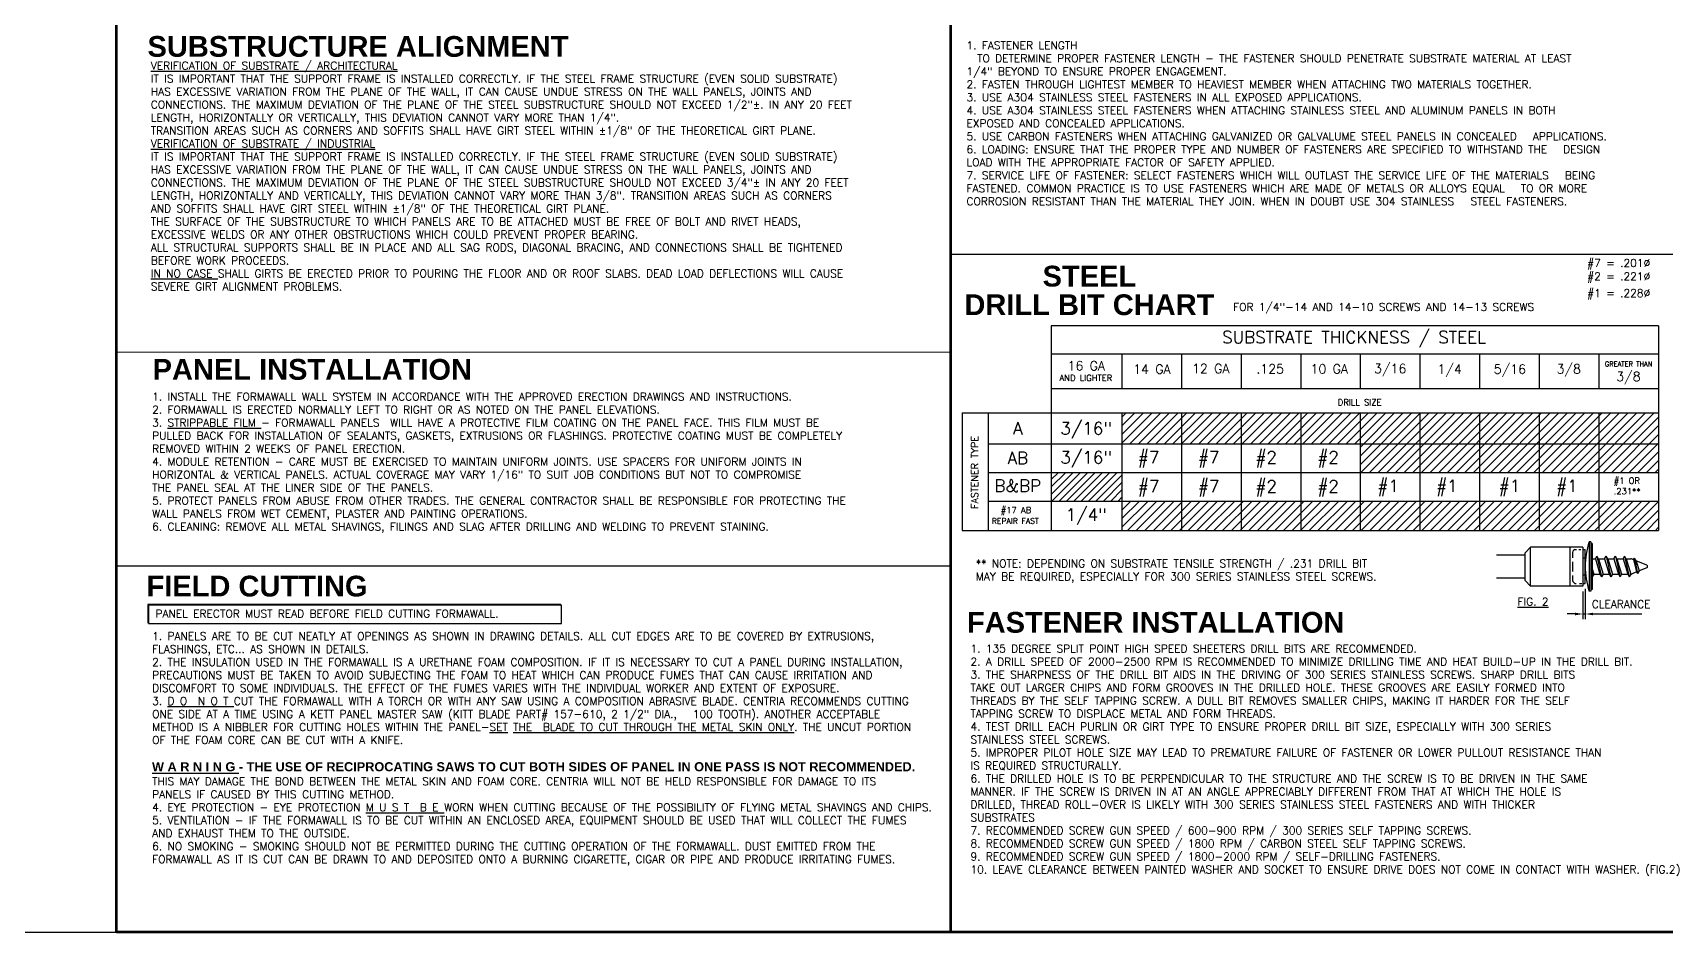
# Model space of a CAD drawing. Header units: inches. Extents: x 0 to 10293, y 0 to 4182.
# Drawn here: x 144 to 222.5, y -0.1 to 43.3 of the extents above; entities that cross this region are included whole.
import ezdxf
from ezdxf.enums import TextEntityAlignment as Align

# ---------------------------------------------------------------- set-up
doc = ezdxf.new("R2010")
doc.units = ezdxf.units.IN
doc.header["$LTSCALE"] = 48
doc.header["$MEASUREMENT"] = 0
doc.linetypes.add('HIDDEN2', pattern=[0.1875, 0.125, -0.0625])
doc.styles.add('LEROY', font='simplex.shx', dxfattribs={"height": 0.375})
doc.styles.add('SIMPLEX', font='SIMPLEX.SHX')
doc.styles.add('TITLE', font='sasb____.pfb', dxfattribs={"height": 2})

# ---------------------------------------------------------------- blocks, each defined once
blk = doc.blocks.new('*X15')
at = {"color": 0}
for p, q in [((156.19, 5.58), (157.78, 7.17)), ((156.19, 6.11), (157.25, 7.17)), ((156.19, 6.64), (156.72, 7.17)), ((156.19, 7.17), (156.19, 7.17)), ((156.51, 5.37), (158.31, 7.17)), ((157.04, 5.37), (158.84, 7.17)), ((157.57, 5.37), (159.37, 7.17)), ((158.1, 5.37), (159.9, 7.17)), ((158.63, 5.37), (160.43, 7.17)), ((159.16, 5.37), (160.96, 7.17)), ((159.69, 5.37), (161.49, 7.17)), ((160.22, 5.37), (162.02, 7.17)), ((160.75, 5.37), (162.55, 7.17)), ((161.28, 5.37), (163.08, 7.17)), ((161.81, 5.37), (163.61, 7.17)), ((162.34, 5.37), (164.15, 7.17)), ((162.88, 5.37), (164.68, 7.17)), ((163.41, 5.37), (165.21, 7.17)), ((163.94, 5.37), (165.74, 7.17)), ((164.47, 5.37), (166.27, 7.17)), ((165, 5.37), (166.8, 7.17)), ((165.53, 5.37), (167.33, 7.17)), ((166.06, 5.37), (167.86, 7.17)), ((166.59, 5.37), (168.39, 7.17)), ((167.12, 5.37), (168.92, 7.17)), ((167.65, 5.37), (169.45, 7.17)), ((168.18, 5.37), (169.98, 7.17)), ((168.71, 5.37), (170.51, 7.17)), ((169.24, 5.37), (171.04, 7.17)), ((169.77, 5.37), (171.57, 7.17)), ((170.3, 5.37), (172.1, 7.17)), ((170.83, 5.37), (172.63, 7.17)), ((171.36, 5.37), (173.16, 7.17)), ((171.89, 5.37), (173.69, 7.17)), ((172.42, 5.37), (174.22, 7.17)), ((172.95, 5.37), (174.75, 7.17)), ((173.48, 5.37), (175.28, 7.17)), ((174.01, 5.37), (175.81, 7.17)), ((174.54, 5.37), (176.34, 7.17)), ((175.07, 5.37), (176.87, 7.17)), ((175.6, 5.37), (177.4, 7.17)), ((176.13, 5.37), (177.93, 7.17)), ((176.66, 5.37), (178.46, 7.17)), ((177.19, 5.37), (178.99, 7.17)), ((177.72, 5.37), (179.52, 7.17)), ((178.25, 5.37), (180.05, 7.17)), ((178.79, 5.37), (180.59, 7.17)), ((179.32, 5.37), (181.12, 7.17)), ((179.85, 5.37), (181.65, 7.17)), ((180.38, 5.37), (182.18, 7.17)), ((180.91, 5.37), (182.71, 7.17)), ((181.44, 5.37), (183.24, 7.17)), ((181.97, 5.37), (183.77, 7.17)), ((182.5, 5.37), (184.3, 7.17)), ((183.03, 5.37), (184.83, 7.17)), ((183.56, 5.37), (185.36, 7.17)), ((184.09, 5.37), (185.89, 7.17)), ((184.62, 5.37), (186.42, 7.17)), ((185.15, 5.37), (186.95, 7.17)), ((185.68, 5.37), (187.48, 7.17)), ((186.21, 5.37), (188.01, 7.17)), ((186.74, 5.37), (188.54, 7.17)), ((187.27, 5.37), (189.05, 7.15)), ((187.8, 5.37), (189.05, 6.62)), ((188.33, 5.37), (189.05, 6.09)), ((188.86, 5.37), (189.05, 5.56))]:
    blk.add_line(p, q, dxfattribs=at)
blk = doc.blocks.new('*X14')
at = {"color": 0}
for p, q in [((156.19, 12.47), (158.04, 14.32)), ((156.19, 13), (157.51, 14.32)), ((156.19, 13.53), (156.98, 14.32)), ((156.19, 14.06), (156.45, 14.32)), ((156.67, 12.42), (158.57, 14.32)), ((157.2, 12.42), (159.1, 14.32)), ((157.73, 12.42), (159.63, 14.32)), ((158.26, 12.42), (160.16, 14.32)), ((158.79, 12.42), (160.69, 14.32)), ((159.32, 12.42), (161.22, 14.32)), ((159.85, 12.42), (161.75, 14.32)), ((160.38, 12.42), (162.28, 14.32)), ((160.91, 12.42), (162.81, 14.32)), ((161.44, 12.42), (163.34, 14.32)), ((161.97, 12.42), (163.87, 14.32)), ((162.5, 12.42), (164.4, 14.32)), ((163.03, 12.42), (164.93, 14.32)), ((163.56, 12.42), (165.46, 14.32)), ((164.09, 12.42), (165.99, 14.32)), ((164.62, 12.42), (166.52, 14.32)), ((165.15, 12.42), (167.05, 14.32)), ((165.68, 12.42), (167.58, 14.32)), ((166.21, 12.42), (168.11, 14.32)), ((166.74, 12.42), (168.64, 14.32)), ((167.27, 12.42), (169.17, 14.32)), ((167.8, 12.42), (169.7, 14.32)), ((168.33, 12.42), (170.23, 14.32)), ((168.86, 12.42), (170.76, 14.32)), ((169.4, 12.42), (171.29, 14.32)), ((169.93, 12.42), (171.83, 14.32)), ((170.46, 12.42), (172.36, 14.32)), ((170.8, 11.17), (173.95, 14.32)), ((170.8, 11.7), (173.42, 14.32)), ((170.8, 12.23), (172.89, 14.32)), ((170.83, 10.67), (174.48, 14.32)), ((171.36, 10.67), (175.01, 14.32)), ((171.89, 10.67), (175.54, 14.32)), ((172.42, 10.67), (176.07, 14.32)), ((172.95, 10.67), (176.6, 14.32)), ((173.48, 10.67), (177.13, 14.32)), ((174.01, 10.67), (177.66, 14.32)), ((174.54, 10.67), (178.19, 14.32)), ((175.07, 10.67), (178.72, 14.32)), ((175.6, 10.67), (179.25, 14.32)), ((176.13, 10.67), (179.78, 14.32)), ((176.66, 10.67), (180.31, 14.32)), ((177.19, 10.67), (180.84, 14.32)), ((177.72, 10.67), (181.37, 14.32)), ((178.25, 10.67), (181.9, 14.32)), ((178.78, 10.67), (182.43, 14.32)), ((179.31, 10.67), (182.96, 14.32)), ((179.84, 10.67), (183.49, 14.32)), ((180.37, 10.67), (184.02, 14.32)), ((180.9, 10.67), (184.55, 14.32)), ((181.43, 10.67), (185.08, 14.32)), ((181.96, 10.67), (185.61, 14.32)), ((182.49, 10.67), (186.14, 14.32)), ((183.02, 10.67), (186.67, 14.32)), ((183.55, 10.67), (187.2, 14.32)), ((184.09, 10.67), (187.74, 14.32)), ((184.62, 10.67), (188.27, 14.32)), ((185.15, 10.67), (188.8, 14.32)), ((185.68, 10.67), (189.05, 14.05)), ((186.21, 10.67), (189.05, 13.52)), ((186.74, 10.67), (189.05, 12.98)), ((187.27, 10.67), (189.05, 12.45)), ((187.8, 10.67), (189.05, 11.92)), ((188.33, 10.67), (189.05, 11.39)), ((188.86, 10.67), (189.05, 10.86))]:
    blk.add_line(p, q, dxfattribs=at)

msp = doc.modelspace()

# ---------------------------------------------------------------- hatches: boundary and pattern name
h = msp.add_hatch()
h.set_pattern_fill('ANSI31', color=256, scale=2, style=0)
h.set_pattern_definition([(45, (144, -11.30898), (-0.1767767, 0.1767767), [])])
h.paths.add_polyline_path([(196.37523, 20.72902), (196.37523, 22.10327), (192.98136, 22.10327), (192.98136, 20.72902)])

# ---------------------------------------------------------------- linework, layer by layer
at = {"linetype": 'Continuous'}
for p, q in [((222.18386, 29.16814), (192.98136, 29.16814)), ((192.98136, 29.16814), (192.98136, 19.3153)), ((222.18386, 29.16814), (222.18386, 19.3153)), ((222.18386, 27.79389), (192.98136, 27.79389)), ((196.37523, 27.79389), (196.37523, 26.14744)), ((199.24286, 27.79389), (199.24286, 26.14744)), ((202.11048, 27.79389), (202.11048, 26.14744)), ((204.97811, 27.79389), (204.97811, 26.14744)), ((207.84573, 27.79389), (207.84573, 26.14744)), ((210.71336, 27.79389), (210.71336, 26.14744)), ((213.58098, 27.79389), (213.58098, 26.14744)), ((216.44861, 27.79389), (216.44861, 26.14744)), ((219.31623, 27.79389), (219.31623, 26.14744)), ((192.98136, 26.14744), (222.18386, 26.14744)), ((188.69524, 24.9695), (222.18386, 24.9695)), ((188.69524, 24.9695), (188.69524, 19.3153)), ((189.94156, 24.9695), (189.94156, 19.3153)), ((196.37523, 24.9695), (196.37523, 19.3153)), ((199.24286, 24.9695), (199.24286, 19.3153)), ((202.11048, 24.9695), (202.11048, 19.3153)), ((204.97811, 24.9695), (204.97811, 19.3153)), ((207.84573, 24.9695), (207.84573, 19.3153)), ((210.71336, 24.9695), (210.71336, 19.3153)), ((213.58098, 24.9695), (213.58098, 19.3153)), ((216.44861, 24.9695), (216.44861, 19.3153)), ((219.31623, 24.9695), (219.31623, 19.3153)), ((189.94156, 23.47752), (222.18386, 23.47752)), ((189.94156, 22.10327), (222.18386, 22.10327)), ((189.94156, 20.72902), (222.18386, 20.72902)), ((188.69524, 19.3153), (222.18386, 19.3153)), ((215.77752, 16.9042), (215.77752, 18.2471)), ((216.02752, 16.63384), (216.02752, 18.51746)), ((218.55371, 18.51746), (216.02752, 18.51746)), ((218.55371, 18.51746), (218.55371, 16.63384)), ((218.66481, 16.76829), (218.66481, 18.40429)), ((218.85706, 18.76741), (218.85706, 16.40491)), ((218.93881, 18.76741), (218.85706, 18.76741)), ((218.93881, 18.76741), (218.93881, 16.40491)), ((219.00356, 18.69091), (218.93881, 18.69091)), ((219.00356, 18.69091), (219.00356, 16.48166)), ((219.15231, 17.95616), (219.22756, 18.08616)), ((219.30256, 17.95616), (219.22756, 18.08616)), ((219.22756, 18.08616), (219.44981, 17.08616)), ((219.59681, 17.95616), (219.67181, 18.08616)), ((219.74706, 17.95616), (219.67181, 18.08616)), ((219.67181, 18.08616), (219.89406, 17.08616)), ((220.04131, 17.95616), (220.11631, 18.08616)), ((220.19131, 17.95616), (220.11631, 18.08616)), ((220.11631, 18.08616), (220.33856, 17.08616)), ((220.48581, 17.95616), (220.56081, 18.08616)), ((220.63581, 17.95616), (220.56081, 18.08616)), ((220.56081, 18.08616), (220.78306, 17.08616)), ((219.00356, 17.95616), (219.15231, 17.95616)), ((219.00356, 17.47166), (219.08031, 17.21616)), ((219.15231, 17.95616), (219.37456, 17.21616)), ((219.30256, 17.95616), (219.59681, 17.95616)), ((219.30256, 17.95616), (219.52481, 17.21616)), ((219.59681, 17.95616), (219.81906, 17.21616)), ((219.74706, 17.95616), (220.04131, 17.95616)), ((219.74706, 17.95616), (219.96931, 17.21616)), ((220.04131, 17.95616), (220.26356, 17.21616)), ((220.19131, 17.95616), (220.48581, 17.95616)), ((220.19131, 17.95616), (220.41356, 17.21616)), ((220.48581, 17.95616), (220.70806, 17.21616)), ((220.63581, 17.95616), (220.86206, 17.95616)), ((220.63581, 17.95616), (220.85806, 17.21616)), ((220.98831, 17.90916), (220.88631, 17.95141)), ((221.13406, 17.32366), (220.88631, 17.22116)), ((220.98831, 17.90916), (221.03456, 17.98891)), ((220.98831, 17.90916), (221.13406, 17.32366)), ((221.10956, 17.85891), (221.03456, 17.98891)), ((221.03456, 17.98891), (221.18006, 17.24391)), ((221.62506, 17.64541), (221.10956, 17.85891)), ((221.10956, 17.85891), (221.25531, 17.37391)), ((221.13406, 17.32366), (221.18006, 17.24391)), ((221.25531, 17.37391), (221.18006, 17.24391)), ((221.62506, 17.52716), (221.25531, 17.37391)), ((218.55371, 16.63384), (216.02752, 16.63384)), ((218.66481, 16.51021), (218.66481, 15.05348)), ((219.00356, 17.09366), (219.00531, 17.08616)), ((219.00356, 17.08916), (219.00531, 17.08616)), ((219.08031, 17.21616), (219.00531, 17.08616)), ((219.08031, 17.21616), (219.37456, 17.21616)), ((219.37456, 17.21616), (219.44981, 17.08616)), ((219.52481, 17.21616), (219.44981, 17.08616)), ((219.52481, 17.21616), (219.81906, 17.21616)), ((219.81906, 17.21616), (219.89406, 17.08616)), ((219.96931, 17.21616), (219.89406, 17.08616)), ((219.96931, 17.21616), (220.26356, 17.21616)), ((220.26356, 17.21616), (220.33856, 17.08616)), ((220.41356, 17.21616), (220.33856, 17.08616)), ((220.41356, 17.21616), (220.70806, 17.21616)), ((220.70806, 17.21616), (220.78306, 17.08616)), ((220.85806, 17.21616), (220.78306, 17.08616)), ((220.85806, 17.21616), (220.86206, 17.21616)), ((218.55371, 16.38384), (218.55371, 15.05348)), ((218.93881, 16.40491), (218.85706, 16.40491)), ((219.00356, 16.48166), (218.93881, 16.48166)), ((218.17851, 15.29873), (217.80331, 15.29873)), ((218.55371, 15.29873), (218.66481, 15.29873)), ((219.04001, 15.29873), (221.3795, 15.29873))]:
    msp.add_line(p, q, dxfattribs=at)
for p, q in [((215.77752, 18.1313), (214.39634, 18.1313)), ((216.02752, 18.51746), (215.77752, 18.2471)), ((218.04481, 18.19979), (218.04481, 17.99682)), ((218.15775, 18.40429), (218.24399, 18.40429)), ((218.35531, 18.40429), (218.44575, 18.40429)), ((218.55371, 18.40429), (218.66481, 18.40429)), ((218.04481, 17.80908), (218.04481, 17.35014)), ((218.55371, 17.99529), (218.66481, 17.99529)), ((215.77752, 17.01999), (214.39634, 17.01999)), ((216.02752, 16.63384), (215.77752, 16.9042)), ((218.04481, 17.15197), (218.04481, 16.97279)), ((218.15775, 16.76829), (218.23356, 16.76829)), ((218.39357, 16.76829), (218.50836, 16.76829)), ((218.55371, 17.17729), (218.66481, 17.17729)), ((218.55371, 16.76829), (218.66481, 16.76829))]:
    msp.add_line(p, q)
at = {"linetype": 'HIDDEN2'}
msp.add_line((217.92812, 18.51746), (217.92812, 16.63384), dxfattribs=at)
for points, const_width in [([(148, 0), (148, 83.752), (284, 83.752), (284, 0)], 0.128), ([(188.1414, 83.752), (188.1414, 0)], 0.125), ([(188.1414, 32.60685), (222.91496, 32.60685)], 0.0625), ([(188.1414, 27.89534), (148, 27.89534)], 0.0625), ([(188.1414, 17.60344), (148, 17.60344)], 0.0625), ([(284, 0), (148, 0)], 0.128)]:
    msp.add_lwpolyline(points, dxfattribs=dict(const_width=const_width))
msp.add_lwpolyline([(169.39055, 15.72108), (169.39055, 15.75487), (149.52389, 15.75487), (149.52389, 14.86914), (149.55287, 14.86914)])
msp.add_lwpolyline([(149.55287, 14.83536), (169.41953, 14.83536), (169.41953, 15.72108), (149.55287, 15.72108)], close=True)
for centre, radius, start, end in [((218.28643, 18.19979), 0.24162, 122.1802017, 180), ((222.38994, 17.58616), 3.72513, 161.5121699, 198.4878301), ((218.28643, 16.97279), 0.24162, 180, 237.8197983)]:
    msp.add_arc(centre, radius, start, end)
at = {"linetype": 'Continuous'}
for centre, start, end in [((220.86194, 17.89223), 67.5, 90), ((221.60069, 17.58623), 292.5, 67.5), ((220.86194, 17.28023), 270, 292.5)]:
    msp.add_arc(centre, 0.064, start, end, dxfattribs=at)
for points in [[(218.17851, 15.36126), (218.17851, 15.2362), (218.55371, 15.29873)], [(219.04001, 15.36126), (219.04001, 15.2362), (218.66481, 15.29873)]]:
    msp.add_solid(points, dxfattribs=at)
at = {"layer": 'Defpoints'}
msp.add_line((0, 0), (10200, 0), dxfattribs=at)

# ---------------------------------------------------------------- block references
at = {"xscale": 0.7852877686623287, "yscale": 0.785287768662311, "zscale": 0.7852877686623118}
for name, p in [('*X14', (73.72171, 13.72633)), ('*X15', (73.72171, 15.0869))]:
    msp.add_blockref(name, p, dxfattribs=at)

# ---------------------------------------------------------------- texts
for s, height, style, p in [('SUBSTRUCTURE ALIGNMENT', 1, 'TITLE', (159.62928, 42.10316)), ('STEEL', 1, 'TITLE', (194.81262, 31.05196)), ('DRILL BIT CHART', 1, 'TITLE', (194.81262, 29.67656)), ('SUBSTRATE THICKNESS / STEEL', 0.5889658, 'SIMPLEX', (207.54411, 28.32088)), ('PANEL INSTALLATION', 1, 'TITLE', (157.43135, 26.56708)), ('AND LIGHTER', 0.2944829, 'SIMPLEX', (194.64306, 26.50952)), ('16 GA', 0.441724, 'SIMPLEX', (194.66276, 27.01903)), ('14 GA', 0.441724, 'SIMPLEX', (197.82067, 26.85648)), ('12 GA', 0.441724, 'SIMPLEX', (200.65038, 26.88476)), ('.125', 0.441724, 'SIMPLEX', (203.5084, 26.87062)), ('10 GA', 0.441724, 'SIMPLEX', (206.35226, 26.87062)), ('3/16', 0.441724, 'SIMPLEX', (209.28104, 26.88476)), ('1/4', 0.441724, 'SIMPLEX', (212.13905, 26.85648)), ('5/16', 0.441724, 'SIMPLEX', (215.03952, 26.85648)), ('3/8', 0.441724, 'SIMPLEX', (217.86924, 26.87062)), ('GREATER THAN', 0.2330682, 'SIMPLEX', (220.75271, 27.20629)), ('3/8', 0.441724, 'SIMPLEX', (220.74141, 26.50287)), ('DRILL SIZE', 0.294483, 'SIMPLEX', (207.81501, 25.33155)), ('A', 0.58897, 'SIMPLEX', (191.36969, 23.94082)), ('3/16"', 0.588966, 'SIMPLEX', (194.65268, 23.93387)), ('AB', 0.588966, 'SIMPLEX', (191.36969, 22.51276)), ('3/16"', 0.588966, 'SIMPLEX', (194.65268, 22.53619)), ('#7', 0.588966, 'SIMPLEX', (197.66208, 22.53619)), ('#7', 0.588966, 'SIMPLEX', (200.54989, 22.53619)), ('#2', 0.588966, 'SIMPLEX', (203.31611, 22.53619)), ('#2', 0.588966, 'SIMPLEX', (206.29511, 22.53619)), ('B&BP', 0.588966, 'SIMPLEX', (191.36969, 21.17585)), ('#7', 0.588966, 'SIMPLEX', (197.66208, 21.14759)), ('#7', 0.588966, 'SIMPLEX', (200.54989, 21.14759)), ('#2', 0.588966, 'SIMPLEX', (203.31611, 21.14759)), ('#2', 0.588966, 'SIMPLEX', (206.29511, 21.14759)), ('#1', 0.588966, 'SIMPLEX', (209.18292, 21.16889)), ('#1', 0.588966, 'SIMPLEX', (212.00994, 21.16889)), ('#1', 0.588966, 'SIMPLEX', (215.01934, 21.16889)), ('#1', 0.588966, 'SIMPLEX', (217.78555, 21.16889)), ('1/4"', 0.588966, 'SIMPLEX', (194.65268, 19.77816)), ('FIELD CUTTING', 1, 'TITLE', (154.77203, 16.1417)), ('FASTENER INSTALLATION', 1, 'TITLE', (198.00285, 14.39765))]:
    msp.add_text(s, height=height, dxfattribs=dict(style=style)).set_placement(p, align=Align.CENTER)
at = {"style": 'SIMPLEX'}
for s, height, p in [('#7 = .201%%C', 0.375, (218.75378, 31.99408)), ('#2 = .221%%C', 0.375, (218.75378, 31.35123)), ('#1 = .228%%C', 0.375, (218.75378, 30.54656)), ('FOR 1/4"-14 AND 14-10 SCREWS AND 14-13 SCREWS', 0.375, (201.73101, 29.88)), ('#1 OR', 0.294483, (220.03501, 21.56389)), ('.231**', 0.294483, (220.03501, 21.05906)), ('#17 AB', 0.294483, (190.54895, 20.14964)), ('REPAIR FAST', 0.268604, (190.12205, 19.64413)), ('%%UFIG. 2', 0.375, (215.40444, 15.70372)), ('PANEL ERECTOR MUST READ BEFORE FIELD CUTTING FORMAWALL.', 0.375, (149.88889, 15.12965))]:
    msp.add_text(s, height=height, dxfattribs=at).set_placement(p)
msp.add_text('FASTENER TYPE', height=0.3367227, rotation=90, dxfattribs=at).set_placement((189.46866, 22.10784), align=Align.CENTER)
at = {"char_height": 0.375, "attachment_point": 1}
for s, insert, width, style in [('1. FASTENER LENGTH\\P  TO DETERMINE PROPER FASTENER LENGTH - THE FASTENER SHOULD PENETRATE SUBSTRATE MATERIAL AT LEAST 1/4" BEYOND TO ENSURE PROPER ENGAGEMENT.\\P2. FASTEN THROUGH LIGHTEST MEMBER TO HEAVIEST MEMBER WHEN ATTACHING TWO MATERIALS TOGETHER.\\P3. USE A304 STAINLESS STEEL FASTENERS IN ALL EXPOSED APPLICATIONS.\\P4. USE A304 STAINLESS STEEL FASTENERS WHEN ATTACHING STAINLESS STEEL AND ALUMINUM PANELS IN BOTH   EXPOSED AND CONCEALED APPLICATIONS.\\P5. USE CARBON FASTENERS WHEN ATTACHING GALVANIZED OR GALVALUME STEEL PANELS IN CONCEALED   APPLICATIONS.\\P6. LOADING: ENSURE THAT THE PROPER TYPE AND NUMBER OF FASTENERS ARE SPECIFIED TO WITHSTAND THE   DESIGN LOAD WITH THE APPROPRIATE FACTOR OF SAFETY APPLIED.\\P7. SERVICE LIFE OF FASTENER: SELECT FASTENERS WHICH WILL OUTLAST THE SERVICE LIFE OF THE MATERIALS   BEING FASTENED. COMMON PRACTICE IS TO USE FASTENERS WHICH ARE MADE OF METALS OR ALLOYS EQUAL   TO OR MORE CORROSION RESISTANT THAN THE MATERIAL THEY JOIN. WHEN IN DOUBT USE 304 STAINLESS   STEEL FASTENERS.', (188.90247, 42.83793), 33.125, 'SIMPLEX'), ('\\LVERIFICATION OF SUBSTRATE / ARCHITECTURAL\\P\\lIT IS IMPORTANT THAT THE SUPPORT FRAME IS INSTALLED CORRECTLY. IF THE STEEL FRAME STRUCTURE (EVEN SOLID SUBSTRATE) HAS EXCESSIVE VARIATION FROM THE PLANE OF THE WALL, IT CAN CAUSE UNDUE STRESS ON THE WALL PANELS, JOINTS AND CONNECTIONS. THE MAXIMUM DEVIATION OF THE PLANE OF THE STEEL SUBSTRUCTURE SHOULD NOT EXCEED 1/2"±. IN ANY 20 FEET LENGTH, HORIZONTALLY OR VERTICALLY, THIS DEVIATION CANNOT VARY MORE THAN 1/4".\\PTRANSITION AREAS SUCH AS CORNERS AND SOFFITS SHALL HAVE GIRT STEEL WITHIN ±1/8" OF THE THEORETICAL GIRT PLANE.\\P\\LVERIFICATION OF SUBSTRATE / INDUSTRIAL\\P\\lIT IS IMPORTANT THAT THE SUPPORT FRAME IS INSTALLED CORRECTLY. IF THE STEEL FRAME STRUCTURE (EVEN SOLID SUBSTRATE) HAS EXCESSIVE VARIATION FROM THE PLANE OF THE WALL, IT CAN CAUSE UNDUE STRESS ON THE WALL PANELS, JOINTS AND CONNECTIONS. THE MAXIMUM DEVIATION OF THE PLANE OF THE STEEL SUBSTRUCTURE SHOULD NOT EXCEED 3/4"± IN ANY 20 FEET LENGTH, HORIZONTALLY AND VERTICALLY, THIS DEVIATION CANNOT VARY MORE THAN 3/8". TRANSITION AREAS SUCH AS CORNERS AND SOFFITS SHALL HAVE GIRT STEEL WITHIN ±1/8" OF THE THEORETICAL GIRT PLANE.\\PTHE SURFACE OF THE SUBSTRUCTURE TO WHICH PANELS ARE TO BE ATTACHED MUST BE FREE OF BOLT AND RIVET HEADS, EXCESSIVE WELDS OR ANY OTHER OBSTRUCTIONS WHICH COULD PREVENT PROPER BEARING.\\PALL STRUCTURAL SUPPORTS SHALL BE IN PLACE AND ALL SAG RODS, DIAGONAL BRACING, AND CONNECTIONS SHALL BE TIGHTENED BEFORE WORK PROCEEDS.\\P\\LIN NO CASE\\l SHALL GIRTS BE ERECTED PRIOR TO POURING THE FLOOR AND OR ROOF SLABS. DEAD LOAD DEFLECTIONS WILL CAUSE SEVERE GIRT ALIGNMENT PROBLEMS.', (149.66772, 41.86837), 36.8125, 'LEROY'), ('1. INSTALL THE FORMAWALL WALL SYSTEM IN ACCORDANCE WITH THE APPROVED ERECTION DRAWINGS AND INSTRUCTIONS.\\P2. FORMAWALL IS ERECTED NORMALLY LEFT TO RIGHT OR AS NOTED ON THE PANEL ELEVATIONS.\\P3. \\LSTRIPPABLE FILM\\l - FORMAWALL PANELS  WILL HAVE A PROTECTIVE FILM COATING ON THE PANEL FACE. THIS FILM MUST BE PULLED BACK FOR INSTALLATION OF SEALANTS, GASKETS, EXTRUSIONS OR FLASHINGS. PROTECTIVE COATING MUST BE COMPLETELY REMOVED WITHIN 2 WEEKS OF PANEL ERECTION.\\P4. MODULE RETENTION - CARE MUST BE EXERCISED TO MAINTAIN UNIFORM JOINTS. USE SPACERS FOR UNIFORM JOINTS IN HORIZONTAL & VERTICAL PANELS. ACTUAL COVERAGE MAY VARY 1/16" TO SUIT JOB CONDITIONS BUT NOT TO COMPROMISE\\PTHE PANEL SEAL AT THE LINER SIDE OF THE PANELS.\\P5. PROTECT PANELS FROM ABUSE FROM OTHER TRADES. THE GENERAL CONTRACTOR SHALL BE RESPONSIBLE FOR PROTECTING THE WALL PANELS FROM WET CEMENT, PLASTER AND PAINTING OPERATIONS. \\P6. CLEANING: REMOVE ALL METAL SHAVINGS, FILINGS AND SLAG AFTER DRILLING AND WELDING TO PREVENT STAINING.', (149.71986, 25.94233), 36.8125, 'LEROY'), ('** NOTE: DEPENDING ON SUBSTRATE TENSILE STRENGTH / .231 DRILL BIT \\PMAY BE REQUIRED, ESPECIALLY FOR 300 SERIES STAINLESS STEEL SCREWS.', (189.3514, 17.91533), 24.59375, 'SIMPLEX'), ('1. PANELS ARE TO BE CUT NEATLY AT OPENINGS AS SHOWN IN DRAWING DETAILS. ALL CUT EDGES ARE TO BE COVERED BY EXTRUSIONS, FLASHINGS, ETC... AS SHOWN IN DETAILS.\\P2. THE INSULATION USED IN THE FORMAWALL IS A URETHANE FOAM COMPOSITION. IF IT IS NECESSARY TO CUT A PANEL DURING INSTALLATION, PRECAUTIONS MUST BE TAKEN TO AVOID SUBJECTING THE FOAM TO HEAT WHICH CAN PRODUCE FUMES THAT CAN CAUSE IRRITATION AND DISCOMFORT TO SOME INDIVIDUALS. THE EFFECT OF THE FUMES VARIES WITH THE INDIVIDUAL WORKER AND EXTENT OF EXPOSURE.\\P3. {\\LD O  N O T} CUT THE FORMAWALL WITH A TORCH OR WITH ANY SAW USING A COMPOSITION ABRASIVE BLADE. CENTRIA RECOMMENDS CUTTING ONE SIDE AT A TIME USING A KETT PANEL MASTER SAW (KITT BLADE PART# 157-610, 2 1/2" DIA.,   100 TOOTH). ANOTHER ACCEPTABLE METHOD IS A NIBBLER FOR CUTTING HOLES WITHIN THE PANEL-{\\LSET THE  BLADE TO CUT THROUGH THE METAL SKIN ONLY}. THE UNCUT PORTION OF THE FOAM CORE CAN BE CUT WITH A KNIFE.\\P\\P{\\fArial|b1|i0|c0|p34;\\H1.167x;\\LW A R N I N G\\l - THE USE OF RECIPROCATING SAWS TO CUT BOTH SIDES OF PANEL IN ONE PASS IS NOT RECOMMENDED.} \\PTHIS MAY DAMAGE THE BOND BETWEEN THE METAL SKIN AND FOAM CORE. CENTRIA WILL NOT BE HELD RESPONSIBLE FOR DAMAGE TO ITS PANELS IF CAUSED BY THIS CUTTING METHOD.\\P4. EYE PROTECTION - EYE PROTECTION {\\LM U S T  B E} WORN WHEN CUTTING BECAUSE OF THE POSSIBILITY OF FLYING METAL SHAVINGS AND CHIPS.\\P5. VENTILATION - IF THE FORMAWALL IS TO BE CUT WITHIN AN ENCLOSED AREA, EQUIPMENT SHOULD BE USED THAT WILL COLLECT THE FUMES AND EXHAUST THEM TO THE OUTSIDE.\\P6. NO SMOKING - SMOKING SHOULD NOT BE PERMITTED DURING THE CUTTING OPERATION OF THE FORMAWALL. DUST EMITTED FROM THE FORMAWALL AS IT IS CUT CAN BE DRAWN TO AND DEPOSITED ONTO A BURNING CIGARETTE, CIGAR OR PIPE AND PRODUCE IRRITATING FUMES.', (149.71986, 14.4213), 36.8125, 'LEROY'), ('1. 135 DEGREE SPLIT POINT HIGH SPEED SHEETERS DRILL BITS ARE RECOMMENDED.\\P2. A DRILL SPEED OF 2000-2500 RPM IS RECOMMENDED TO MINIMIZE DRILLING TIME AND HEAT BUILD-UP IN THE DRILL BIT.\\P3. THE SHARPNESS OF THE DRILL BIT AIDS IN THE DRIVING OF 300 SERIES STAINLESS SCREWS. SHARP DRILL BITS TAKE OUT LARGER CHIPS AND FORM GROOVES IN THE DRILLED HOLE. THESE GROOVES ARE EASILY FORMED INTO THREADS BY THE SELF TAPPING SCREW. A DULL BIT REMOVES SMALLER CHIPS, MAKING IT HARDER FOR THE SELF TAPPING SCREW TO DISPLACE METAL AND FORM THREADS.\\P4. TEST DRILL EACH PURLIN OR GIRT TYPE TO ENSURE PROPER DRILL BIT SIZE, ESPECIALLY WITH 300 SERIES STAINLESS STEEL SCREWS.\\P5. IMPROPER PILOT HOLE SIZE MAY LEAD TO PREMATURE FAILURE OF FASTENER OR LOWER PULLOUT RESISTANCE THAN IS REQUIRED STRUCTURALLY.\\P6. THE DRILLED HOLE IS TO BE PERPENDICULAR TO THE STRUCTURE AND THE SCREW IS TO BE DRIVEN IN THE SAME MANNER. IF THE SCREW IS DRIVEN IN AT AN ANGLE APPRECIABLY DIFFERENT FROM THAT AT WHICH THE HOLE IS DRILLED, THREAD ROLL-OVER IS LIKELY WITH 300 SERIES STAINLESS STEEL FASTENERS AND WITH THICKER SUBSTRATES\\P7. RECOMMENDED SCREW GUN SPEED / 600-900 RPM / 300 SERIES SELF TAPPING SCREWS.\\P8. RECOMMENDED SCREW GUN SPEED / 1800 RPM / CARBON STEEL SELF TAPPING SCREWS.\\P9. RECOMMENDED SCREW GUN SPEED / 1800-2000 RPM / SELF-DRILLING FASTENERS.\\P10. LEAVE CLEARANCE BETWEEN PAINTED WASHER AND SOCKET TO ENSURE DRIVE DOES NOT COME IN CONTACT WITH WASHER. (FIG.2)', (189.08785, 13.82234), 32.90625, 'SIMPLEX')]:
    msp.add_mtext(s, dxfattribs=dict(at, insert=insert, width=width, style=style))
at = {"insert": (220.39735, 15.77194), "char_height": 0.375, "attachment_point": 5, "style": 'SIMPLEX'}
msp.add_mtext('{CLEARANCE}', dxfattribs=at)

doc.saveas('drawing.dxf')
